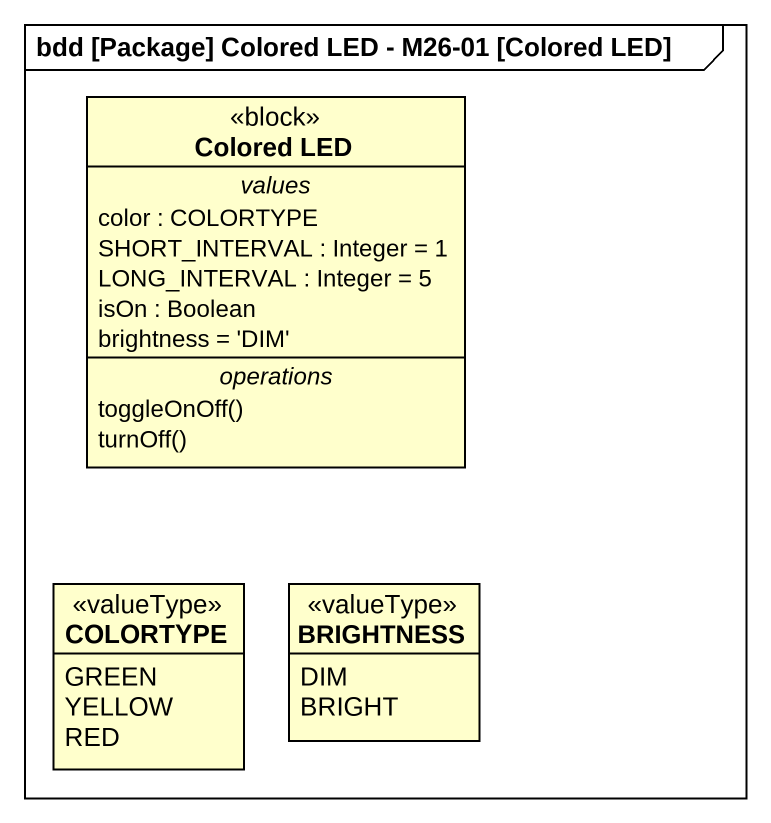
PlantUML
@startuml
mainframe bdd [Package] Colored LED - M26-01 [Colored LED]
hide circle
hide empty members
class "Colored LED" as Colored_LED <<block>> {
  -- values --
  color : COLORTYPE
  SHORT_INTERVAL : Integer = 1
  LONG_INTERVAL : Integer = 5
  isOn : Boolean
  brightness = 'DIM'
  -- operations --
  toggleOnOff()
  turnOff()
}
enum COLORTYPE <<valueType>> {
  GREEN
  YELLOW
  RED
}
enum BRIGHTNESS <<valueType>> {
  DIM
  BRIGHT
}
@enduml
